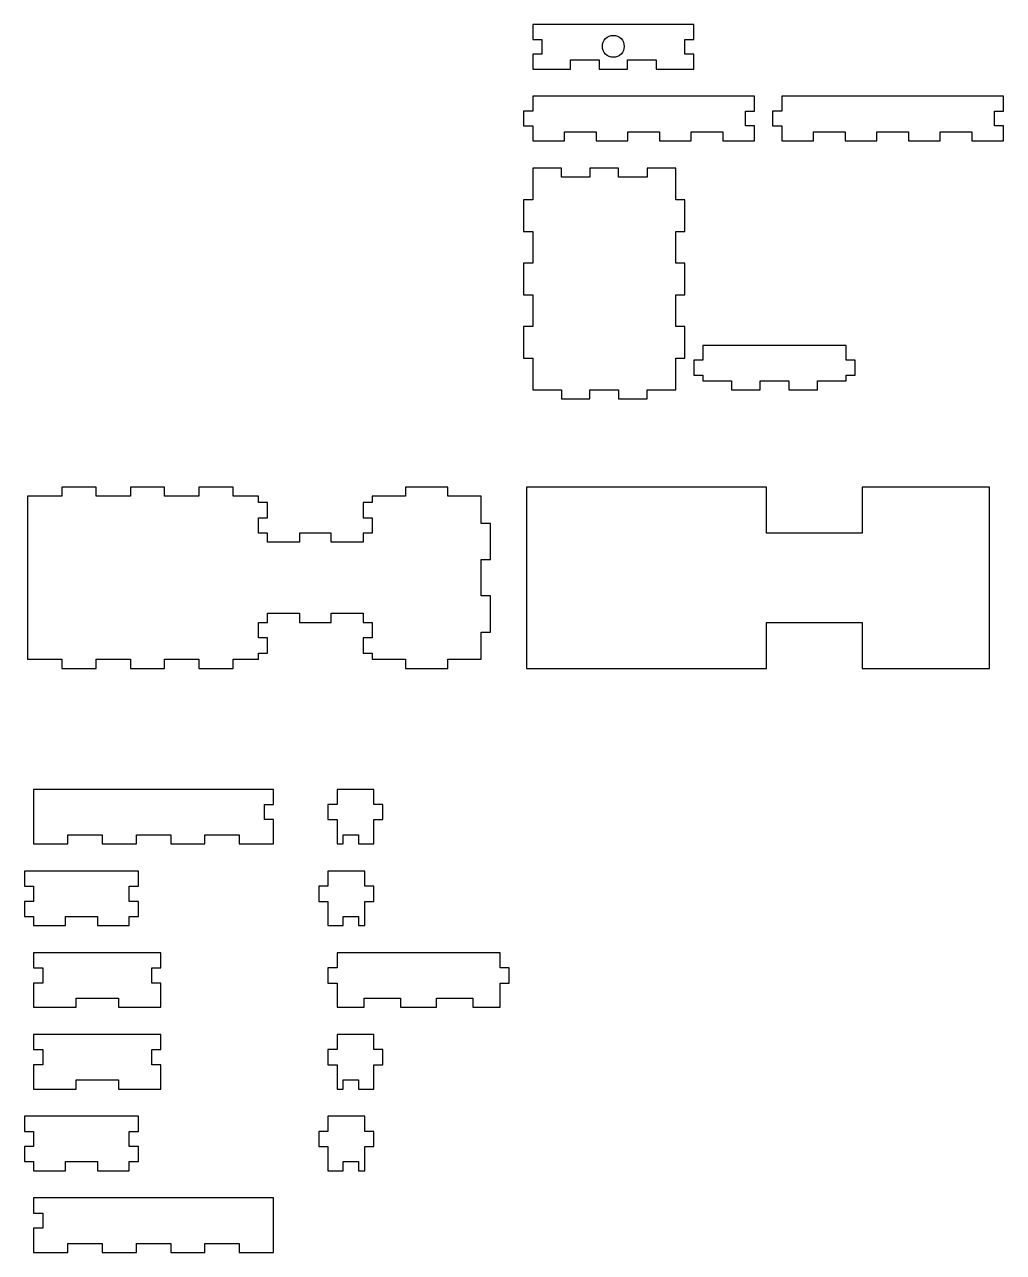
# Model space of a CAD drawing. Header units: millimetres. Extents: x -5 to 534, y 352 to 1028.
import ezdxf

# ---------------------------------------------------------------- set-up
doc = ezdxf.new("R2010")
doc.units = ezdxf.units.MM
doc.layers.get('0').update_dxf_attribs({"linetype": 'CONTINUOUS'})

msp = doc.modelspace()

# ---------------------------------------------------------------- linework, layer by layer
at = {"color": 7}
for points in [[(295.761, 1008.68), (311.521, 1008.68), (311.521, 1003.68), (327.282, 1003.68), (327.282, 1008.68), (343.043, 1008.68), (343.043, 1003.68), (363.803, 1003.68), (363.803, 1011.846), (358.803, 1011.846), (358.803, 1020.013), (363.803, 1020.013), (363.803, 1028.18), (275, 1028.18), (275, 1020.013), (280, 1020.013), (280, 1011.846), (275, 1011.846), (275, 1003.68), (295.761, 1003.68)], [(318.231, 1010.295), (317.106, 1010.636), (316.068, 1011.191), (315.159, 1011.937), (314.413, 1012.846), (313.858, 1013.884), (313.517, 1015.009), (313.402, 1016.18), (313.517, 1017.35), (313.858, 1018.476), (314.413, 1019.513), (315.159, 1020.422), (316.068, 1021.169), (317.106, 1021.723), (318.231, 1022.064), (319.402, 1022.18), (320.572, 1022.064), (321.698, 1021.723), (322.735, 1021.169), (323.644, 1020.422), (324.391, 1019.513), (324.945, 1018.476), (325.286, 1017.35), (325.402, 1016.18), (325.286, 1015.009), (324.945, 1013.884), (324.391, 1012.846), (323.644, 1011.937), (322.735, 1011.191), (321.698, 1010.636), (320.572, 1010.295), (319.402, 1010.18)], [(292.454, 969.19), (309.908, 969.19), (309.908, 964.18), (327.363, 964.18), (327.363, 969.19), (344.817, 969.19), (344.817, 964.18), (362.271, 964.18), (362.271, 969.19), (379.726, 969.19), (379.726, 964.18), (397.18, 964.18), (397.18, 972.346), (392.17, 972.346), (392.17, 980.513), (397.18, 980.513), (397.18, 988.68), (275, 988.68), (275, 980.513), (270, 980.513), (270, 972.346), (275, 972.346), (275, 964.18), (292.454, 964.18)], [(429.634, 969.19), (447.088, 969.19), (447.088, 964.18), (464.543, 964.18), (464.543, 969.19), (481.997, 969.19), (481.997, 964.18), (499.451, 964.18), (499.451, 969.19), (516.905, 969.19), (516.905, 964.18), (534.36, 964.18), (534.36, 972.346), (529.35, 972.346), (529.35, 980.513), (534.36, 980.513), (534.36, 988.68), (412.18, 988.68), (412.18, 980.513), (407.18, 980.513), (407.18, 972.346), (412.18, 972.346), (412.18, 964.18), (429.634, 964.18)], [(306.521, 827), (322.282, 827), (322.282, 822), (338.043, 822), (338.043, 827), (353.803, 827), (353.803, 844.454), (358.803, 844.454), (358.803, 861.908), (353.803, 861.908), (353.803, 879.363), (358.803, 879.363), (358.803, 896.817), (353.803, 896.817), (353.803, 914.271), (358.803, 914.271), (358.803, 931.726), (353.803, 931.726), (353.803, 949.18), (338.043, 949.18), (338.043, 944.17), (322.282, 944.17), (322.282, 949.18), (306.521, 949.18), (306.521, 944.17), (290.761, 944.17), (290.761, 949.18), (275, 949.18), (275, 931.726), (270, 931.726), (270, 914.271), (275, 914.271), (275, 896.817), (270, 896.817), (270, 879.363), (275, 879.363), (275, 861.908), (270, 861.908), (270, 844.454), (275, 844.454), (275, 827), (290.761, 827), (290.761, 822), (306.521, 822)], [(400.325, 832.01), (416.085, 832.01), (416.085, 827), (431.846, 827), (431.846, 832.01), (447.607, 832.01), (447.607, 835.167), (452.607, 835.167), (452.607, 843.333), (447.607, 843.333), (447.607, 851.5), (368.803, 851.5), (368.803, 843.333), (363.803, 843.333), (363.803, 835.167), (368.803, 835.167), (368.803, 832.01), (384.564, 832.01), (384.564, 827), (400.325, 827)], [(34.4229, 678.6673), (53.3058, 678.6673), (53.3058, 673.65732), (72.1886, 673.65732), (72.1886, 678.6673), (91.0714, 678.6673), (91.0714, 673.65732), (109.954, 673.65732), (109.954, 678.6673), (123.827, 678.6673), (123.827, 682.09363), (128.837, 682.09363), (128.837, 690.53), (123.827, 690.53), (123.827, 698.9663), (128.837, 698.9663), (128.837, 703.9763), (146.41, 703.9763), (146.41, 698.9663), (163.983, 698.9663), (163.983, 703.9763), (181.556, 703.9763), (181.556, 698.9663), (186.566, 698.9663), (186.566, 690.53), (181.556, 690.53), (181.556, 682.09363), (186.566, 682.09363), (186.566, 678.6673), (204.923, 678.6673), (204.923, 673.65732), (228.29, 673.65732), (228.29, 678.6673), (246.647, 678.6673), (246.647, 693.618), (251.657, 693.618), (251.657, 713.5786), (246.647, 713.5786), (246.647, 733.5393), (251.657, 733.5393), (251.657, 753.5), (246.647, 753.5), (246.647, 768.4507), (228.29, 768.4507), (228.29, 773.4607), (204.923, 773.4607), (204.923, 768.4507), (186.566, 768.4507), (186.566, 765.0243), (181.556, 765.0243), (181.556, 756.588), (186.566, 756.588), (186.566, 748.1517), (181.556, 748.1517), (181.556, 743.1417), (163.983, 743.1417), (163.983, 748.1517), (146.41, 748.1517), (146.41, 743.1417), (128.837, 743.1417), (128.837, 748.1517), (123.827, 748.1517), (123.827, 756.588), (128.837, 756.588), (128.837, 765.0243), (123.827, 765.0243), (123.827, 768.4507), (109.954, 768.4507), (109.954, 773.4607), (91.0714, 773.4607), (91.0714, 768.4507), (72.1886, 768.4507), (72.1886, 773.4607), (53.3058, 773.4607), (53.3058, 768.4507), (34.4229, 768.4507), (34.4229, 773.4607), (15.5401, 773.4607), (15.5401, 768.4507), (-3.34268, 768.4507), (-3.34268, 678.6673), (15.5401, 678.6673), (15.5401, 673.65732), (34.4229, 673.65732)], [(403.837, 698.9663), (456.556, 698.9663), (456.556, 673.65732), (526.657, 673.65732), (526.657, 773.4607), (456.556, 773.4607), (456.556, 748.1517), (403.837, 748.1517), (403.837, 773.4607), (271.657, 773.4607), (271.657, 673.65732), (403.837, 673.65732)], [(18.8828, 582), (37.7656, 582), (37.7656, 577), (56.6485, 577), (56.6485, 582), (75.5313, 582), (75.5313, 577), (94.4141, 577), (94.4141, 582), (113.297, 582), (113.297, 577), (132.18, 577), (132.18, 590.3333), (127.17, 590.3333), (127.17, 598.6767), (132.18, 598.6767), (132.18, 607), (0, 607), (0, 577), (18.8828, 577)], [(170.616, 582), (179.052, 582), (179.052, 577), (187.489, 577), (187.489, 582.01), (187.479, 582.01), (187.479, 590.3433), (192.489, 590.3433), (192.489, 598.6667), (187.479, 598.6667), (187.479, 607), (167.19, 607), (167.19, 598.6667), (162.18, 598.6667), (162.18, 590.3433), (167.19, 590.3433), (167.19, 582.01), (167.18, 582.01), (167.18, 577), (170.616, 577)], [(17.573, 537), (35.1461, 537), (35.1461, 532), (52.7191, 532), (52.7191, 537), (57.7191, 537), (57.7191, 545.333), (52.7091, 545.333), (52.7091, 553.677), (57.7191, 553.677), (57.7191, 562), (-5, 562), (-5, 553.677), (0.01, 553.677), (0.01, 545.333), (-5, 545.333), (-5, 537), (0, 537), (0, 532), (17.573, 532)], [(170.616, 537), (179.052, 537), (179.052, 532), (182.489, 532), (182.489, 537.01), (182.479, 537.01), (182.479, 545.343), (187.489, 545.343), (187.489, 553.667), (182.479, 553.667), (182.479, 562), (162.19, 562), (162.19, 553.667), (157.18, 553.667), (157.18, 545.343), (162.19, 545.343), (162.19, 537.01), (162.18, 537.01), (162.18, 532), (170.616, 532)], [(23.367, 492), (46.7341, 492), (46.7341, 487), (70.1011, 487), (70.1011, 500.333), (65.0911, 500.333), (65.0911, 508.677), (70.1011, 508.677), (70.1011, 517), (0, 517), (0, 508.677), (5.00999, 508.677), (5.00999, 500.333), (0, 500.333), (0, 487), (23.367, 487)], [(182.14, 492), (202.101, 492), (202.101, 487), (222.062, 487), (222.062, 492), (242.022, 492), (242.022, 487), (256.983, 487), (256.983, 492.01), (256.973, 492.01), (256.973, 500.343), (261.983, 500.343), (261.983, 508.667), (256.973, 508.667), (256.973, 517), (167.19, 517), (167.19, 508.667), (162.18, 508.667), (162.18, 500.343), (167.19, 500.343), (167.19, 492.01), (167.18, 492.01), (167.18, 487), (182.14, 487)], [(23.367, 447), (46.7341, 447), (46.7341, 442), (70.1011, 442), (70.1011, 455.333), (65.0911, 455.333), (65.0911, 463.677), (70.1011, 463.677), (70.1011, 472), (0, 472), (0, 463.677), (5.00999, 463.677), (5.00999, 455.333), (0, 455.333), (0, 442), (23.367, 442)], [(170.616, 447), (179.052, 447), (179.052, 442), (187.489, 442), (187.489, 447.01), (187.479, 447.01), (187.479, 455.343), (192.489, 455.343), (192.489, 463.667), (187.479, 463.667), (187.479, 472), (167.19, 472), (167.19, 463.667), (162.18, 463.667), (162.18, 455.343), (167.19, 455.343), (167.19, 447.01), (167.18, 447.01), (167.18, 442), (170.616, 442)], [(17.573, 402), (35.1461, 402), (35.1461, 397), (52.7191, 397), (52.7191, 402), (57.7191, 402), (57.7191, 410.333), (52.7091, 410.333), (52.7091, 418.677), (57.7191, 418.677), (57.7191, 427), (-5, 427), (-5, 418.677), (0.01, 418.677), (0.01, 410.333), (-5, 410.333), (-5, 402), (0, 402), (0, 397), (17.573, 397)], [(170.616, 402), (179.052, 402), (179.052, 397), (182.489, 397), (182.489, 402.01), (182.479, 402.01), (182.479, 410.343), (187.489, 410.343), (187.489, 418.667), (182.479, 418.667), (182.479, 427), (162.19, 427), (162.19, 418.667), (157.18, 418.667), (157.18, 410.343), (162.19, 410.343), (162.19, 402.01), (162.18, 402.01), (162.18, 397), (170.616, 397)], [(18.8828, 357), (37.7656, 357), (37.7656, 352), (56.6485, 352), (56.6485, 357), (75.5313, 357), (75.5313, 352), (94.4141, 352), (94.4141, 357), (113.297, 357), (113.297, 352), (132.18, 352), (132.18, 382), (0, 382), (0, 373.677), (5.00999, 373.677), (5.00999, 365.333), (0, 365.333), (0, 352), (18.8828, 352)]]:
    msp.add_lwpolyline(points, close=True, dxfattribs=at)

doc.saveas('drawing.dxf')
